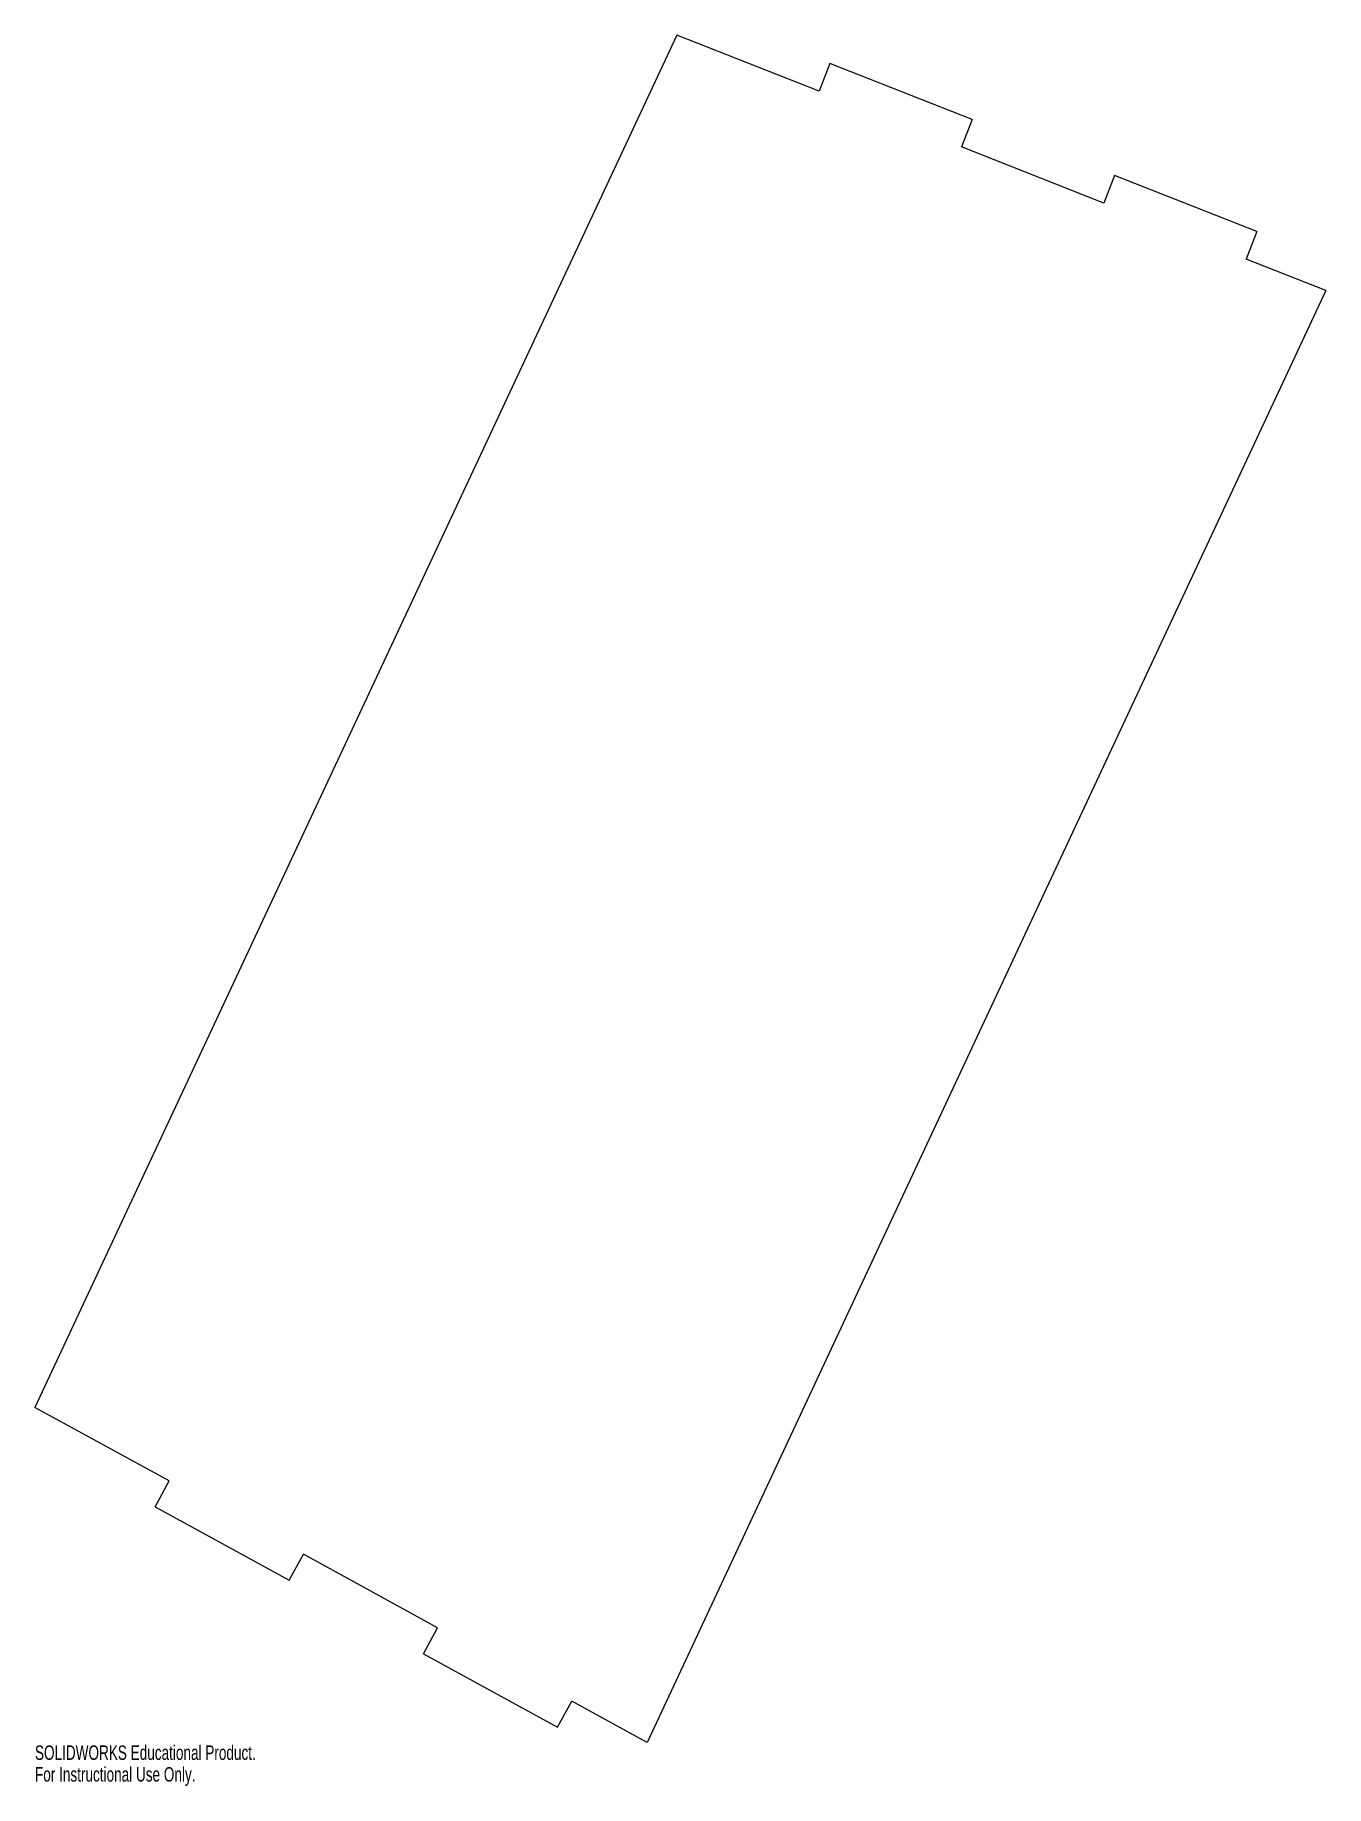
# Model space of a CAD drawing. Header units: inches. Extents: x -85.9 to -68.9, y 24.2 to 47.2.
import ezdxf

# ---------------------------------------------------------------- set-up
doc = ezdxf.new("R2010")
doc.units = ezdxf.units.IN
doc.header["$MEASUREMENT"] = 0
doc.styles.add('SLDTEXTSTYLE0', font='TXT', dxfattribs={"width": 0.7})

msp = doc.modelspace()

# ---------------------------------------------------------------- linework, layer by layer
at = {"color": 7, "linetype": 'Continuous', "lineweight": 25}
for p, q in [((-77.435, 47.207), (-85.866, 29.185)), ((-75.565, 46.472), (-77.435, 47.207)), ((-75.423, 46.833), (-75.565, 46.472)), ((-73.554, 46.098), (-75.423, 46.833)), ((-73.554, 46.098), (-73.696, 45.737)), ((-71.826, 45.001), (-73.696, 45.737)), ((-71.684, 45.363), (-71.826, 45.001)), ((-69.814, 44.627), (-71.684, 45.363)), ((-69.814, 44.627), (-69.957, 44.266)), ((-68.908, 43.853), (-69.957, 44.266)), ((-68.908, 43.853), (-77.826, 24.789)), ((-84.103, 28.222), (-85.866, 29.185)), ((-84.289, 27.881), (-84.103, 28.222)), ((-84.289, 27.881), (-82.526, 26.917)), ((-82.526, 26.917), (-82.34, 27.258)), ((-80.578, 26.294), (-82.34, 27.258)), ((-80.764, 25.953), (-80.578, 26.294)), ((-80.764, 25.953), (-79.001, 24.989)), ((-79.001, 24.989), (-78.815, 25.33)), ((-77.826, 24.789), (-78.815, 25.33))]:
    msp.add_line(p, q, dxfattribs=at)

# ---------------------------------------------------------------- texts
at = {"color": 7, "linetype": 'Continuous', "char_height": 0.1903, "attachment_point": 1, "style": 'SLDTEXTSTYLE0'}
for s, insert in [('SOLIDWORKS Educational Product.', (-85.866, 24.749)), ('For Instructional Use Only.', (-85.866, 24.464))]:
    msp.add_mtext(s, dxfattribs=dict(at, insert=insert))

doc.saveas('drawing.dxf')
